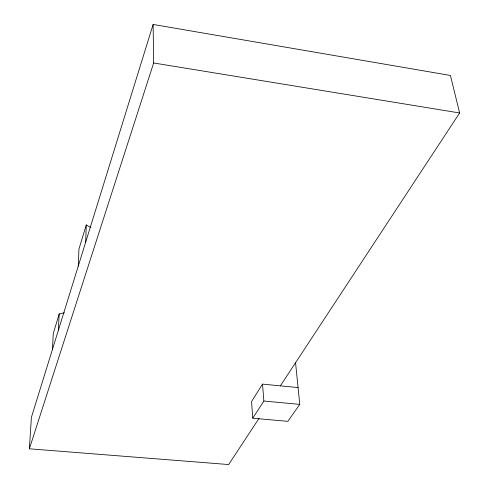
<?xml version="1.0" encoding="UTF-8"?>
<svg xmlns="http://www.w3.org/2000/svg" width="489" height="489" viewBox="0 0 489 489"><rect width="100%" height="100%" fill="white"/><g stroke="black" fill="none" stroke-linecap="round" stroke-linejoin="round"><path stroke-width="0.73" d="M85.679 242.141L86.284 224.916L90.875 227.636M78.264 266.083L78.937 249.078L86.284 224.916M58.362 330.313L59.193 313.956L64.383 312.819M52.415 349.513L53.289 333.376L59.193 313.956M259.011 418.358L228.663 464.55L29.371 448.798L31.4 417.343L153.124 24.45L450.436 75.459L459.629 112.965L280.368 385.845M29.371 448.798L153.65 62.977L153.124 24.45M298.07 387.569L262.526 384.116L251.554 401.548L252.746 418.211L287.832 421.353L299.775 404.385L295.533 362.606M252.746 418.211L263.864 401.029L262.526 384.116M263.864 401.029L299.775 404.385M153.65 62.977L459.629 112.965"/></g></svg>
